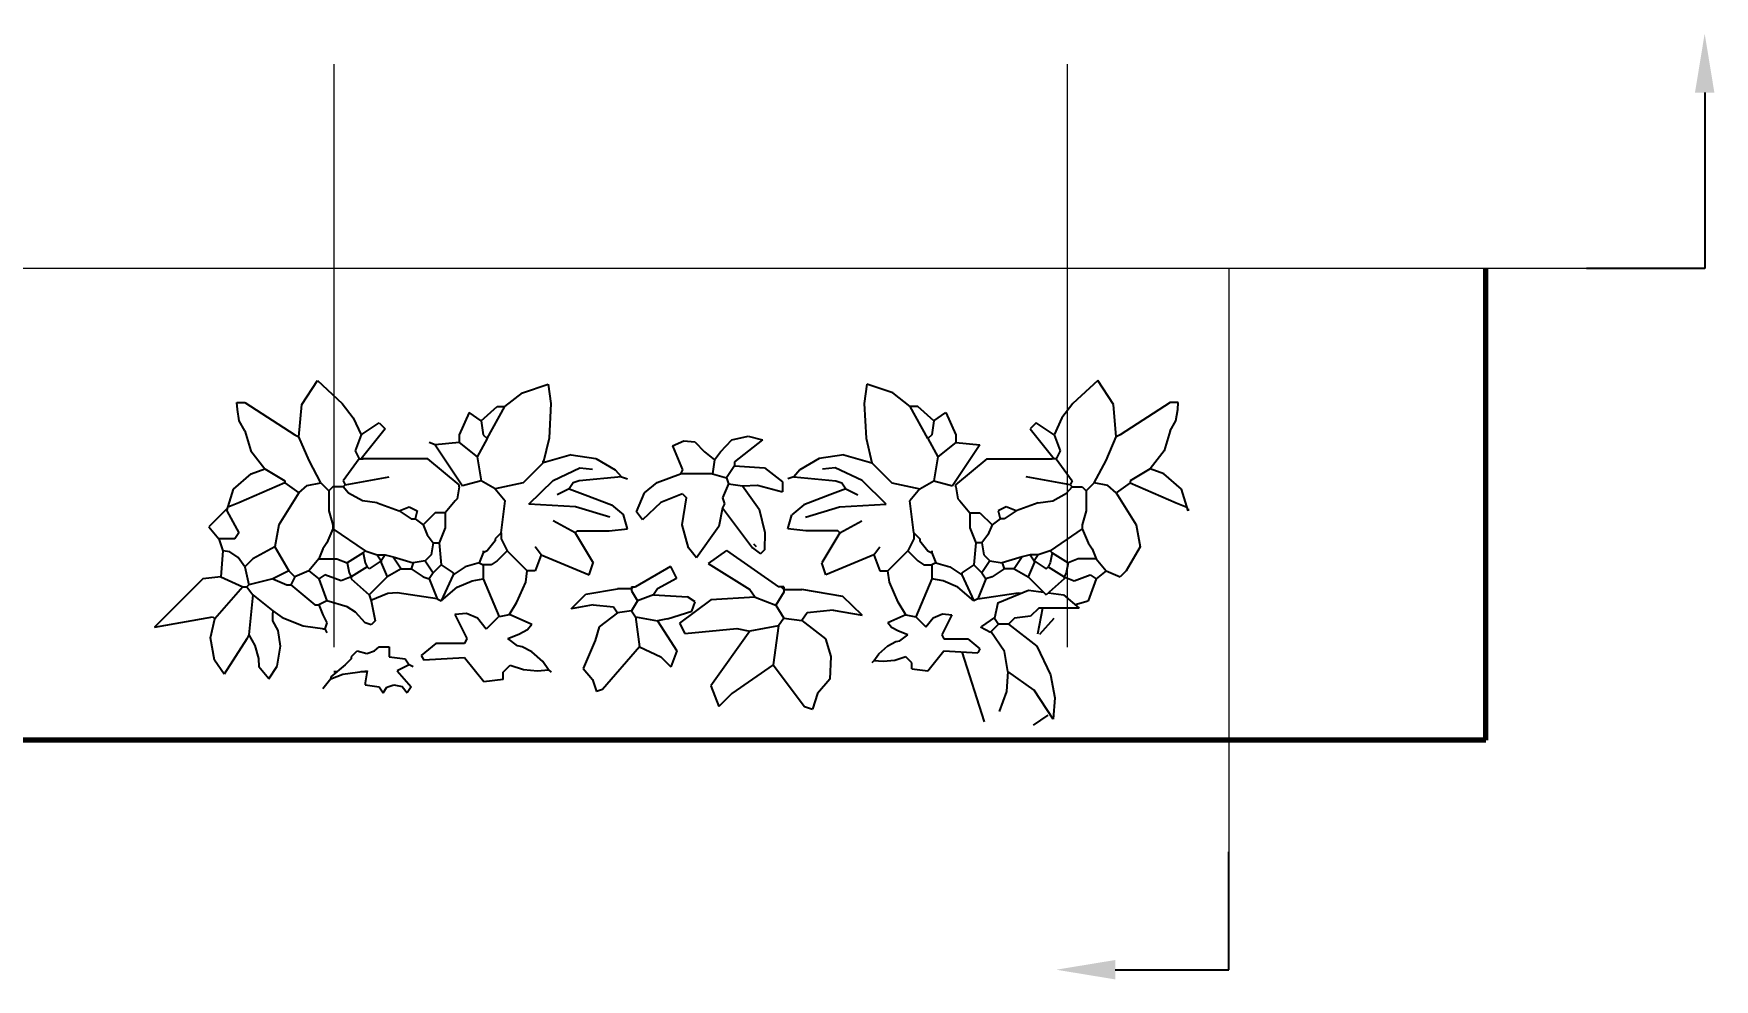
# Model space of a CAD drawing. Header units: inches. Extents: x -1721 to -596, y -6348 to -3031.
# Drawn here: x -654.78 to -649.65, y -3159.21 to -3156.32 of the extents above; entities that cross this region are included whole.
import ezdxf
from ezdxf import colors
from ezdxf.entities.mleader import LeaderData, LeaderLine
from ezdxf.math import Vec2, Vec3

# ---------------------------------------------------------------- set-up
doc = ezdxf.new("R2010")
doc.units = ezdxf.units.IN
doc.header["$MEASUREMENT"] = 0
doc.layers.add('A-FLOR-FTPT', color=6, linetype='Continuous', lineweight=70)
doc.layers.add('linee di sezione', color=3, linetype='Continuous', lineweight=13)
doc.layers.add('VEGETAZIONE', color=94, linetype='Continuous')
doc.styles.get("Standard").update_dxf_attribs({"font": 'Arial.ttf'})

msp = doc.modelspace()

# ---------------------------------------------------------------- linework, layer by layer
at = {"layer": 'A-FLOR-FTPT'}
for q in [(-650.3454, -3157.0372), (-656.2754, -3158.4765)]:
    msp.add_line((-650.3454, -3158.4765), q, dxfattribs=at)
at = {"layer": 'linee di sezione', "lineweight": 13}
for p, q in [((-653.8595, -3156.4136), (-653.8595, -3158.1928)), ((-651.6228, -3156.4136), (-651.6228, -3158.1928)), ((-650.038, -3157.0372), (-659.7554, -3157.0372)), ((-651.1297, -3157.0372), (-651.1297, -3158.8165))]:
    msp.add_line(p, q, dxfattribs=at)
at = {"layer": 'VEGETAZIONE'}
for p, q in [((-653.9576, -3157.4519), (-653.9099, -3157.3784)), ((-653.9099, -3157.3784), (-653.8342, -3157.449)), ((-653.3377, -3157.4578), (-653.2844, -3157.4166)), ((-653.2844, -3157.4166), (-653.2059, -3157.3902)), ((-653.2059, -3157.3902), (-653.1975, -3157.449)), ((-652.2334, -3157.3902), (-652.2418, -3157.449)), ((-652.1549, -3157.4166), (-652.2334, -3157.3902)), ((-652.1016, -3157.4578), (-652.1549, -3157.4166)), ((-651.5294, -3157.3784), (-651.6051, -3157.449)), ((-651.4817, -3157.4519), (-651.5294, -3157.3784)), ((-654.1554, -3157.4462), (-654.1309, -3157.4462)), ((-654.1539, -3157.4666), (-654.1554, -3157.4462)), ((-654.1483, -3157.5018), (-654.1539, -3157.4666)), ((-654.1309, -3157.4462), (-653.9782, -3157.5439)), ((-653.966, -3157.55), (-653.9576, -3157.4519)), ((-653.8342, -3157.449), (-653.8005, -3157.493)), ((-653.4102, -3157.5012), (-653.3613, -3157.4584)), ((-653.3919, -3157.5561), (-653.3377, -3157.4578)), ((-653.3613, -3157.4584), (-653.3369, -3157.4584)), ((-653.1975, -3157.449), (-653.2031, -3157.5547)), ((-652.2418, -3157.449), (-652.2362, -3157.5547)), ((-652.078, -3157.4584), (-652.1024, -3157.4584)), ((-652.0474, -3157.5561), (-652.1016, -3157.4578)), ((-652.0291, -3157.5012), (-652.078, -3157.4584)), ((-651.6051, -3157.449), (-651.6388, -3157.493)), ((-651.4733, -3157.55), (-651.4817, -3157.4519)), ((-651.3083, -3157.4462), (-651.461, -3157.5439)), ((-651.2839, -3157.4462), (-651.3083, -3157.4462)), ((-651.2909, -3157.5018), (-651.2853, -3157.4666)), ((-651.2853, -3157.4666), (-651.2839, -3157.4462)), ((-654.1309, -3157.5317), (-654.1483, -3157.5018)), ((-653.8005, -3157.493), (-653.7767, -3157.5439)), ((-653.7767, -3157.5439), (-653.7217, -3157.5073)), ((-653.7217, -3157.5073), (-653.7034, -3157.5256)), ((-653.4468, -3157.4767), (-653.4774, -3157.5439)), ((-653.4102, -3157.5012), (-653.4468, -3157.4767)), ((-653.4102, -3157.5012), (-653.4041, -3157.5439)), ((-652.0291, -3157.5012), (-652.0352, -3157.5439)), ((-652.0291, -3157.5012), (-651.9924, -3157.4767)), ((-651.9924, -3157.4767), (-651.9619, -3157.5439)), ((-651.7176, -3157.5073), (-651.7359, -3157.5256)), ((-651.6626, -3157.5439), (-651.7176, -3157.5073)), ((-651.6388, -3157.493), (-651.6626, -3157.5439)), ((-651.3083, -3157.5317), (-651.2909, -3157.5018)), ((-654.1309, -3157.5317), (-654.1126, -3157.5928)), ((-653.9782, -3157.5439), (-653.966, -3157.55)), ((-653.9351, -3157.6223), (-653.966, -3157.55)), ((-653.7767, -3157.5439), (-653.795, -3157.5928)), ((-653.7034, -3157.5256), (-653.7767, -3157.6172)), ((-653.5507, -3157.5745), (-653.569, -3157.5683)), ((-653.4774, -3157.5683), (-653.5507, -3157.5745)), ((-653.4774, -3157.5439), (-653.4774, -3157.5683)), ((-653.4774, -3157.5683), (-653.4224, -3157.6111)), ((-653.3919, -3157.5561), (-653.4224, -3157.6111)), ((-653.4041, -3157.5439), (-653.3919, -3157.5561)), ((-653.2031, -3157.5547), (-653.2208, -3157.6294)), ((-652.8266, -3157.5778), (-652.7918, -3157.5631)), ((-652.7918, -3157.5631), (-652.7581, -3157.566)), ((-652.7581, -3157.566), (-652.7289, -3157.5961)), ((-652.68, -3157.5961), (-652.6459, -3157.5601)), ((-652.6459, -3157.5601), (-652.5954, -3157.5484)), ((-652.5518, -3157.5595), (-652.6373, -3157.6267)), ((-652.5954, -3157.5484), (-652.5518, -3157.5595)), ((-652.2362, -3157.5547), (-652.2184, -3157.6294)), ((-652.0352, -3157.5439), (-652.0474, -3157.5561)), ((-652.0474, -3157.5561), (-652.0169, -3157.6111)), ((-651.9619, -3157.5683), (-652.0169, -3157.6111)), ((-651.9619, -3157.5439), (-651.9619, -3157.5683)), ((-651.9619, -3157.5683), (-651.8886, -3157.5745)), ((-651.7359, -3157.5256), (-651.6626, -3157.6172)), ((-651.6626, -3157.5439), (-651.6443, -3157.5928)), ((-651.5041, -3157.6223), (-651.4733, -3157.55)), ((-651.461, -3157.5439), (-651.4733, -3157.55)), ((-651.3083, -3157.5317), (-651.3267, -3157.5928)), ((-654.1126, -3157.5928), (-654.0699, -3157.6478)), ((-653.8988, -3157.6905), (-653.9351, -3157.6223)), ((-653.7828, -3157.6172), (-653.8316, -3157.6844)), ((-653.795, -3157.5928), (-653.7828, -3157.6172)), ((-653.7828, -3157.6172), (-653.7767, -3157.6172)), ((-653.7767, -3157.6172), (-653.7706, -3157.6172)), ((-653.5727, -3157.6172), (-653.7706, -3157.6172)), ((-653.4774, -3157.6966), (-653.5727, -3157.6172)), ((-653.5507, -3157.5745), (-653.467, -3157.6999)), ((-653.4224, -3157.6111), (-653.4102, -3157.6844)), ((-653.1353, -3157.605), (-653.2208, -3157.6294)), ((-653.2208, -3157.6294), (-653.2208, -3157.6233)), ((-653.1353, -3157.605), (-653.06, -3157.6164)), ((-653.06, -3157.6164), (-653.0011, -3157.6517)), ((-652.8266, -3157.5778), (-652.7961, -3157.6511)), ((-652.7289, -3157.5961), (-652.6984, -3157.6206)), ((-652.6984, -3157.6206), (-652.7045, -3157.6633)), ((-652.6984, -3157.6206), (-652.68, -3157.5961)), ((-652.3793, -3157.6164), (-652.4382, -3157.6517)), ((-652.304, -3157.605), (-652.3793, -3157.6164)), ((-652.304, -3157.605), (-652.2184, -3157.6294)), ((-652.2184, -3157.6294), (-652.2184, -3157.6233)), ((-652.0169, -3157.6111), (-652.0291, -3157.6844)), ((-651.8886, -3157.5745), (-651.9723, -3157.6999)), ((-651.9619, -3157.6966), (-651.8666, -3157.6172)), ((-651.8666, -3157.6172), (-651.6687, -3157.6172)), ((-651.6626, -3157.6172), (-651.6687, -3157.6172)), ((-651.6565, -3157.6172), (-651.6626, -3157.6172)), ((-651.6443, -3157.5928), (-651.6565, -3157.6172)), ((-651.6565, -3157.6172), (-651.6076, -3157.6844)), ((-651.5404, -3157.6905), (-651.5041, -3157.6223)), ((-651.3267, -3157.5928), (-651.3694, -3157.6478)), ((-654.1652, -3157.7105), (-654.1119, -3157.6635)), ((-654.1119, -3157.6635), (-654.0699, -3157.6478)), ((-654.0699, -3157.6478), (-654.0088, -3157.6844)), ((-653.8255, -3157.6966), (-653.6911, -3157.6722)), ((-653.2208, -3157.6294), (-653.2819, -3157.6905)), ((-653.191, -3157.6833), (-653.1089, -3157.6455)), ((-652.9826, -3157.6722), (-653.1109, -3157.6844)), ((-653.1089, -3157.6455), (-653.0704, -3157.6494)), ((-653.0011, -3157.6517), (-652.9826, -3157.6722)), ((-652.9826, -3157.6722), (-652.9643, -3157.6783)), ((-652.8731, -3157.6894), (-652.8022, -3157.6633)), ((-652.7961, -3157.6511), (-652.8022, -3157.6633)), ((-652.7045, -3157.6633), (-652.8022, -3157.6633)), ((-652.7045, -3157.6633), (-652.6617, -3157.6755)), ((-652.6373, -3157.6389), (-652.6617, -3157.6755)), ((-652.6617, -3157.6755), (-652.6556, -3157.6939)), ((-652.6373, -3157.6267), (-652.6373, -3157.6389)), ((-652.6373, -3157.6389), (-652.5457, -3157.645)), ((-652.5457, -3157.645), (-652.4907, -3157.6877)), ((-652.4567, -3157.6722), (-652.475, -3157.6783)), ((-652.4382, -3157.6517), (-652.4567, -3157.6722)), ((-652.4567, -3157.6722), (-652.3284, -3157.6844)), ((-652.3303, -3157.6455), (-652.3689, -3157.6494)), ((-652.2483, -3157.6833), (-652.3303, -3157.6455)), ((-652.2184, -3157.6294), (-652.1574, -3157.6905)), ((-651.6137, -3157.6966), (-651.7481, -3157.6722)), ((-651.3694, -3157.6478), (-651.4305, -3157.6844)), ((-651.3274, -3157.6635), (-651.3694, -3157.6478)), ((-651.2741, -3157.7105), (-651.3274, -3157.6635)), ((-654.1859, -3157.776), (-654.1652, -3157.7105)), ((-654.0088, -3157.6905), (-654.1493, -3157.7516)), ((-653.966, -3157.7211), (-654.0271, -3157.8188)), ((-654.0088, -3157.6844), (-654.0088, -3157.6905)), ((-654.0088, -3157.6905), (-653.966, -3157.7211)), ((-653.966, -3157.7211), (-653.9408, -3157.6987)), ((-653.9408, -3157.6987), (-653.8988, -3157.6905)), ((-653.8988, -3157.6905), (-653.8744, -3157.7149)), ((-653.8622, -3157.7027), (-653.8744, -3157.7149)), ((-653.8744, -3157.7149), (-653.8744, -3157.776)), ((-653.8316, -3157.7027), (-653.8622, -3157.7027)), ((-653.8316, -3157.6844), (-653.8255, -3157.6966)), ((-653.8255, -3157.6966), (-653.8316, -3157.7027)), ((-653.8145, -3157.7222), (-653.8316, -3157.7027)), ((-653.7725, -3157.7457), (-653.8145, -3157.7222)), ((-653.4774, -3157.7027), (-653.4835, -3157.7394)), ((-653.4774, -3157.7027), (-653.4774, -3157.6966)), ((-653.4102, -3157.6844), (-653.467, -3157.6999)), ((-653.3674, -3157.7088), (-653.4102, -3157.6844)), ((-653.2819, -3157.6905), (-653.3674, -3157.7088)), ((-653.3674, -3157.7088), (-653.3369, -3157.7455)), ((-653.2643, -3157.7562), (-653.191, -3157.6833)), ((-653.1414, -3157.7088), (-653.1781, -3157.7272)), ((-653.1292, -3157.6905), (-653.1414, -3157.7088)), ((-653.1414, -3157.7088), (-653.0926, -3157.7272)), ((-653.1109, -3157.6844), (-653.1292, -3157.6905)), ((-653.0926, -3157.7272), (-653.0131, -3157.7577)), ((-652.9366, -3157.7794), (-652.9124, -3157.7217)), ((-652.9124, -3157.7217), (-652.8731, -3157.6894)), ((-652.7961, -3157.7244), (-652.8619, -3157.7511)), ((-652.7961, -3157.7244), (-652.7839, -3157.7366)), ((-652.6556, -3157.6939), (-652.6739, -3157.7366)), ((-652.6556, -3157.6939), (-652.6128, -3157.7)), ((-652.6128, -3157.7), (-652.5674, -3157.6982)), ((-652.6128, -3157.7), (-652.5618, -3157.7717)), ((-652.5674, -3157.6982), (-652.4907, -3157.7183)), ((-652.4907, -3157.6877), (-652.4907, -3157.7183)), ((-652.3467, -3157.7272), (-652.4261, -3157.7577)), ((-652.2979, -3157.7088), (-652.3467, -3157.7272)), ((-652.3284, -3157.6844), (-652.3101, -3157.6905)), ((-652.3101, -3157.6905), (-652.2979, -3157.7088)), ((-652.2979, -3157.7088), (-652.2612, -3157.7272)), ((-652.175, -3157.7562), (-652.2483, -3157.6833)), ((-652.1574, -3157.6905), (-652.0718, -3157.7088)), ((-652.0718, -3157.7088), (-652.1024, -3157.7455)), ((-652.0718, -3157.7088), (-652.0291, -3157.6844)), ((-652.0291, -3157.6844), (-651.9723, -3157.6999)), ((-651.9619, -3157.7027), (-651.9619, -3157.6966)), ((-651.9619, -3157.7027), (-651.9558, -3157.7394)), ((-651.6668, -3157.7457), (-651.6247, -3157.7222)), ((-651.6247, -3157.7222), (-651.6076, -3157.7027)), ((-651.6076, -3157.6844), (-651.6137, -3157.6966)), ((-651.6137, -3157.6966), (-651.6076, -3157.7027)), ((-651.6076, -3157.7027), (-651.5771, -3157.7027)), ((-651.5771, -3157.7027), (-651.5649, -3157.7149)), ((-651.5404, -3157.6905), (-651.5649, -3157.7149)), ((-651.5649, -3157.7149), (-651.5649, -3157.776)), ((-651.4985, -3157.6987), (-651.5404, -3157.6905)), ((-651.4733, -3157.7211), (-651.4985, -3157.6987)), ((-651.4305, -3157.6905), (-651.4733, -3157.7211)), ((-651.4733, -3157.7211), (-651.4122, -3157.8188)), ((-651.4305, -3157.6844), (-651.4305, -3157.6905)), ((-651.4305, -3157.6905), (-651.29, -3157.7516)), ((-651.2534, -3157.776), (-651.2741, -3157.7105)), ((-654.1859, -3157.7699), (-654.2409, -3157.8249)), ((-654.1859, -3157.7699), (-654.1859, -3157.776)), ((-654.1859, -3157.776), (-654.1493, -3157.8432)), ((-654.1493, -3157.7516), (-654.1798, -3157.7638)), ((-653.8744, -3157.776), (-653.8622, -3157.8188)), ((-653.7278, -3157.7516), (-653.7725, -3157.7457)), ((-653.7278, -3157.7516), (-653.6606, -3157.776)), ((-653.6606, -3157.776), (-653.6301, -3157.7638)), ((-653.6606, -3157.776), (-653.624, -3157.8005)), ((-653.6301, -3157.7638), (-653.6056, -3157.776)), ((-653.6056, -3157.776), (-653.6117, -3157.8005)), ((-653.4896, -3157.7455), (-653.5201, -3157.7821)), ((-653.4835, -3157.7394), (-653.4896, -3157.7455)), ((-653.3491, -3157.8432), (-653.3369, -3157.7455)), ((-653.1226, -3157.764), (-653.2643, -3157.7562)), ((-653.0182, -3157.7952), (-653.1226, -3157.764)), ((-653.0131, -3157.7577), (-652.9765, -3157.7882)), ((-652.8619, -3157.7511), (-652.9183, -3157.8038)), ((-652.7974, -3157.8187), (-652.7839, -3157.7366)), ((-652.6739, -3157.7672), (-652.6852, -3157.8246)), ((-652.6739, -3157.7366), (-652.6678, -3157.7549)), ((-652.6678, -3157.7549), (-652.6739, -3157.7671)), ((-652.6739, -3157.7671), (-652.5823, -3157.8893)), ((-652.5618, -3157.7717), (-652.5449, -3157.8422)), ((-652.4261, -3157.7577), (-652.4628, -3157.7882)), ((-652.421, -3157.7952), (-652.3167, -3157.764)), ((-652.3167, -3157.764), (-652.175, -3157.7562)), ((-652.0902, -3157.8432), (-652.1024, -3157.7455)), ((-651.9558, -3157.7394), (-651.9497, -3157.7455)), ((-651.9497, -3157.7455), (-651.9191, -3157.7821)), ((-651.8092, -3157.7638), (-651.8336, -3157.776)), ((-651.8336, -3157.776), (-651.8275, -3157.8005)), ((-651.7787, -3157.776), (-651.8153, -3157.8005)), ((-651.7787, -3157.776), (-651.8092, -3157.7638)), ((-651.7115, -3157.7516), (-651.7787, -3157.776)), ((-651.7115, -3157.7516), (-651.6668, -3157.7457)), ((-651.5649, -3157.776), (-651.5771, -3157.8188)), ((-651.29, -3157.7516), (-651.2595, -3157.7638)), ((-651.2534, -3157.7699), (-651.2534, -3157.776)), ((-654.2409, -3157.8249), (-654.2104, -3157.8615)), ((-654.0271, -3157.8188), (-654.0393, -3157.886)), ((-653.8622, -3157.8188), (-653.8622, -3157.831)), ((-653.624, -3157.8005), (-653.6117, -3157.8005)), ((-653.6117, -3157.8005), (-653.5873, -3157.8188)), ((-653.5507, -3157.7821), (-653.5873, -3157.8188)), ((-653.5873, -3157.8188), (-653.5751, -3157.8493)), ((-653.5201, -3157.7821), (-653.5507, -3157.7821)), ((-653.52, -3157.828), (-653.5384, -3157.8738)), ((-653.5201, -3157.7821), (-653.52, -3157.828)), ((-653.1231, -3157.8432), (-653.1903, -3157.8066)), ((-652.9643, -3157.831), (-652.9765, -3157.7882)), ((-652.9183, -3157.8038), (-652.9366, -3157.7794)), ((-652.7778, -3157.8893), (-652.7974, -3157.8187)), ((-652.6852, -3157.8246), (-652.7533, -3157.9199)), ((-652.475, -3157.831), (-652.4628, -3157.7882)), ((-652.3162, -3157.8432), (-652.249, -3157.8066)), ((-651.9191, -3157.7821), (-651.9192, -3157.828)), ((-651.9192, -3157.828), (-651.9008, -3157.8738)), ((-651.9191, -3157.7821), (-651.8886, -3157.7821)), ((-651.8886, -3157.7821), (-651.8519, -3157.8188)), ((-651.8519, -3157.8188), (-651.8642, -3157.8493)), ((-651.8275, -3157.8005), (-651.8519, -3157.8188)), ((-651.8153, -3157.8005), (-651.8275, -3157.8005)), ((-651.5771, -3157.8188), (-651.5771, -3157.831)), ((-651.4122, -3157.8188), (-651.4, -3157.886)), ((-654.2104, -3157.8615), (-654.1981, -3157.8982)), ((-654.1615, -3157.8615), (-654.2104, -3157.8615)), ((-654.1493, -3157.8432), (-654.1615, -3157.8615)), ((-653.8805, -3157.8738), (-653.8927, -3157.8921)), ((-653.8622, -3157.831), (-653.8805, -3157.8738)), ((-653.8622, -3157.831), (-653.7644, -3157.8982)), ((-653.5751, -3157.8493), (-653.5568, -3157.8738)), ((-653.5568, -3157.8738), (-653.5629, -3157.9104)), ((-653.5568, -3157.8738), (-653.5384, -3157.8738)), ((-653.5384, -3157.8738), (-653.5323, -3157.9409)), ((-653.3674, -3157.8676), (-653.3919, -3157.8982)), ((-653.3491, -3157.8432), (-653.3674, -3157.8615)), ((-653.3674, -3157.8615), (-653.3674, -3157.8676)), ((-653.3491, -3157.8432), (-653.3491, -3157.8615)), ((-653.3491, -3157.8615), (-653.3308, -3157.8982)), ((-653.1231, -3157.8432), (-653.117, -3157.8371)), ((-653.1231, -3157.8432), (-653.0681, -3157.9348)), ((-653.117, -3157.8371), (-653.0193, -3157.8371)), ((-653.0193, -3157.8371), (-652.9643, -3157.831)), ((-652.5791, -3157.8775), (-652.5711, -3157.8854)), ((-652.5449, -3157.8422), (-652.5457, -3157.8954)), ((-652.42, -3157.8371), (-652.475, -3157.831)), ((-652.3223, -3157.8371), (-652.42, -3157.8371)), ((-652.3162, -3157.8432), (-652.3712, -3157.9348)), ((-652.3162, -3157.8432), (-652.3223, -3157.8371)), ((-652.0902, -3157.8615), (-652.1085, -3157.8982)), ((-652.0902, -3157.8432), (-652.0718, -3157.8615)), ((-652.0902, -3157.8432), (-652.0902, -3157.8615)), ((-652.0718, -3157.8615), (-652.0718, -3157.8676)), ((-652.0718, -3157.8676), (-652.0474, -3157.8982)), ((-651.9008, -3157.8738), (-651.9069, -3157.9409)), ((-651.8825, -3157.8738), (-651.9008, -3157.8738)), ((-651.8642, -3157.8493), (-651.8825, -3157.8738)), ((-651.8825, -3157.8738), (-651.8764, -3157.9104)), ((-651.5771, -3157.831), (-651.6748, -3157.8982)), ((-651.5771, -3157.831), (-651.5588, -3157.8738)), ((-651.5588, -3157.8738), (-651.5466, -3157.8921)), ((-654.1981, -3157.8982), (-654.2042, -3157.9776)), ((-654.1764, -3157.9015), (-654.1981, -3157.8982)), ((-654.1511, -3157.9191), (-654.1764, -3157.9015)), ((-654.1309, -3157.9471), (-654.1511, -3157.9191)), ((-654.1065, -3157.9226), (-654.1309, -3157.9471)), ((-654.0393, -3157.886), (-654.1065, -3157.9226)), ((-654.0393, -3157.886), (-653.9966, -3157.9593)), ((-653.9049, -3157.9226), (-653.9355, -3157.9593)), ((-653.8927, -3157.8921), (-653.9049, -3157.9226)), ((-653.9049, -3157.9226), (-653.85, -3157.9226)), ((-653.85, -3157.9226), (-653.8194, -3157.9348)), ((-653.7706, -3157.9043), (-653.8194, -3157.9348)), ((-653.7644, -3157.8982), (-653.7706, -3157.9043)), ((-653.7706, -3157.9043), (-653.7644, -3157.9348)), ((-653.7644, -3157.8982), (-653.7278, -3157.9104)), ((-653.7156, -3157.9287), (-653.7522, -3157.9532)), ((-653.7278, -3157.9104), (-653.7034, -3157.9104)), ((-653.7278, -3157.9104), (-653.7156, -3157.9287)), ((-653.7034, -3157.9104), (-653.7156, -3157.9287)), ((-653.7156, -3157.9287), (-653.7156, -3157.9348)), ((-653.7034, -3157.9104), (-653.6789, -3157.9165)), ((-653.6789, -3157.9165), (-653.6178, -3157.9348)), ((-653.6789, -3157.9165), (-653.6545, -3157.9532)), ((-653.5812, -3157.9287), (-653.6178, -3157.9348)), ((-653.5629, -3157.9104), (-653.5812, -3157.9287)), ((-653.5812, -3157.9287), (-653.5568, -3157.9654)), ((-653.4041, -3157.9043), (-653.4163, -3157.9348)), ((-653.3919, -3157.8982), (-653.4041, -3157.9043)), ((-653.4041, -3157.8982), (-653.4041, -3157.9043)), ((-653.3613, -3157.9287), (-653.3796, -3157.9409)), ((-653.3308, -3157.8982), (-653.3613, -3157.9287)), ((-653.3308, -3157.8982), (-653.2697, -3157.9593)), ((-653.2269, -3157.9104), (-653.2453, -3157.886)), ((-653.2269, -3157.9104), (-653.2453, -3157.9593)), ((-653.2269, -3157.9104), (-653.0803, -3157.9715)), ((-652.7533, -3157.9198), (-652.7778, -3157.8893)), ((-652.6619, -3157.897), (-652.7175, -3157.9367)), ((-652.6619, -3157.897), (-652.5031, -3158.0081)), ((-652.5823, -3157.8893), (-652.5579, -3157.9076)), ((-652.5457, -3157.8954), (-652.5579, -3157.9076)), ((-652.2123, -3157.9104), (-652.3589, -3157.9715)), ((-652.2123, -3157.9104), (-652.194, -3157.886)), ((-652.2123, -3157.9104), (-652.194, -3157.9593)), ((-652.1085, -3157.8982), (-652.1696, -3157.9593)), ((-652.1085, -3157.8982), (-652.078, -3157.9287)), ((-652.078, -3157.9287), (-652.0596, -3157.9409)), ((-652.0474, -3157.8982), (-652.0352, -3157.9043)), ((-652.0352, -3157.8982), (-652.0352, -3157.9043)), ((-652.0352, -3157.9043), (-652.023, -3157.9348)), ((-651.8581, -3157.9287), (-651.8825, -3157.9654)), ((-651.8764, -3157.9104), (-651.8581, -3157.9287)), ((-651.8581, -3157.9287), (-651.8214, -3157.9348)), ((-651.7603, -3157.9165), (-651.8214, -3157.9348)), ((-651.7603, -3157.9165), (-651.7848, -3157.9532)), ((-651.7359, -3157.9104), (-651.7603, -3157.9165)), ((-651.7359, -3157.9104), (-651.7237, -3157.9287)), ((-651.7115, -3157.9104), (-651.7359, -3157.9104)), ((-651.7115, -3157.9104), (-651.7237, -3157.9287)), ((-651.7237, -3157.9287), (-651.687, -3157.9532)), ((-651.7237, -3157.9287), (-651.7237, -3157.9348)), ((-651.6748, -3157.8982), (-651.7115, -3157.9104)), ((-651.6748, -3157.8982), (-651.6687, -3157.9043)), ((-651.6687, -3157.9043), (-651.6748, -3157.9348)), ((-651.6687, -3157.9043), (-651.6199, -3157.9348)), ((-651.5893, -3157.9226), (-651.6199, -3157.9348)), ((-651.5343, -3157.9226), (-651.5893, -3157.9226)), ((-651.5466, -3157.8921), (-651.5343, -3157.9226)), ((-651.5343, -3157.9226), (-651.5038, -3157.9593)), ((-651.4, -3157.886), (-651.4427, -3157.9593)), ((-654.2042, -3157.9776), (-654.2592, -3157.9837)), ((-654.2042, -3157.9776), (-654.1371, -3158.0081)), ((-654.1309, -3157.9471), (-654.1187, -3158.002)), ((-653.9966, -3157.9593), (-654.0454, -3157.9837)), ((-653.9966, -3157.9593), (-653.9782, -3157.9776)), ((-653.9782, -3157.9776), (-653.9905, -3158.002)), ((-653.9355, -3157.9593), (-653.9782, -3157.9776)), ((-653.9355, -3157.9593), (-653.9049, -3157.9837)), ((-653.8866, -3157.9715), (-653.9049, -3157.9837)), ((-653.8377, -3157.9898), (-653.8866, -3157.9715)), ((-653.8072, -3157.9776), (-653.8377, -3157.9898)), ((-653.8194, -3157.9348), (-653.8133, -3157.9654)), ((-653.8133, -3157.9654), (-653.8072, -3157.9776)), ((-653.7583, -3157.9471), (-653.8072, -3157.9776)), ((-653.8072, -3157.9776), (-653.8072, -3157.9837)), ((-653.7644, -3157.9348), (-653.7583, -3157.9471)), ((-653.7522, -3157.9532), (-653.7583, -3157.9471)), ((-653.6973, -3157.9776), (-653.7522, -3158.0326)), ((-653.7156, -3157.9348), (-653.6973, -3157.9776)), ((-653.6545, -3157.9532), (-653.6973, -3157.9776)), ((-653.6545, -3157.9532), (-653.624, -3157.9532)), ((-653.6178, -3157.9348), (-653.624, -3157.9532)), ((-653.624, -3157.9532), (-653.5873, -3157.9776)), ((-653.5873, -3157.9776), (-653.569, -3157.9837)), ((-653.5568, -3157.9654), (-653.569, -3157.9837)), ((-653.5323, -3157.9409), (-653.5568, -3157.9654)), ((-653.5323, -3157.9409), (-653.4957, -3157.9654)), ((-653.4957, -3157.9715), (-653.5323, -3158.0509)), ((-653.459, -3157.9471), (-653.4957, -3157.9715)), ((-653.4957, -3157.9654), (-653.4957, -3157.9715)), ((-653.4163, -3157.9348), (-653.459, -3157.9471)), ((-653.4163, -3157.9348), (-653.4041, -3157.9409)), ((-653.4041, -3157.9409), (-653.4041, -3157.9837)), ((-653.3796, -3157.9409), (-653.4041, -3157.9409)), ((-653.2743, -3157.9943), (-653.2697, -3157.9593)), ((-653.2453, -3157.9593), (-653.2697, -3157.9593)), ((-653.0803, -3157.9715), (-653.0681, -3157.9348)), ((-652.8323, -3157.9462), (-652.9398, -3158.0081)), ((-652.8142, -3157.9823), (-652.8727, -3158.0142)), ((-652.8323, -3157.9462), (-652.8142, -3157.9823)), ((-652.7175, -3157.9367), (-652.5904, -3158.0161)), ((-652.3589, -3157.9715), (-652.3712, -3157.9348)), ((-652.194, -3157.9593), (-652.1696, -3157.9593)), ((-652.165, -3157.9943), (-652.1696, -3157.9593)), ((-652.0596, -3157.9409), (-652.0352, -3157.9409)), ((-652.023, -3157.9348), (-652.0352, -3157.9409)), ((-652.0352, -3157.9409), (-652.0352, -3157.9837)), ((-652.023, -3157.9348), (-651.9802, -3157.9471)), ((-651.9802, -3157.9471), (-651.9436, -3157.9715)), ((-651.9069, -3157.9409), (-651.9436, -3157.9654)), ((-651.9436, -3157.9654), (-651.9436, -3157.9715)), ((-651.9436, -3157.9715), (-651.9069, -3158.0509)), ((-651.9069, -3157.9409), (-651.8825, -3157.9654)), ((-651.8825, -3157.9654), (-651.8703, -3157.9837)), ((-651.8519, -3157.9776), (-651.8703, -3157.9837)), ((-651.8153, -3157.9532), (-651.8519, -3157.9776)), ((-651.8214, -3157.9348), (-651.8153, -3157.9532)), ((-651.7848, -3157.9532), (-651.8153, -3157.9532)), ((-651.7848, -3157.9532), (-651.742, -3157.9776)), ((-651.7237, -3157.9348), (-651.742, -3157.9776)), ((-651.742, -3157.9776), (-651.687, -3158.0326)), ((-651.687, -3157.9532), (-651.6809, -3157.9471)), ((-651.6748, -3157.9348), (-651.6809, -3157.9471)), ((-651.6809, -3157.9471), (-651.6321, -3157.9776)), ((-651.626, -3157.9654), (-651.6321, -3157.9776)), ((-651.6321, -3157.9776), (-651.6015, -3157.9898)), ((-651.6321, -3157.9776), (-651.6321, -3157.9837)), ((-651.6199, -3157.9348), (-651.626, -3157.9654)), ((-651.6015, -3157.9898), (-651.5527, -3157.9715)), ((-651.5527, -3157.9715), (-651.5343, -3157.9837)), ((-651.5038, -3157.9593), (-651.5343, -3157.9837)), ((-651.5038, -3157.9593), (-651.461, -3157.9776)), ((-651.4427, -3157.9593), (-651.461, -3157.9776)), ((-654.2592, -3157.9837), (-654.4067, -3158.1312)), ((-654.1371, -3158.0081), (-654.2226, -3158.1059)), ((-654.1371, -3158.0081), (-654.1248, -3158.0081)), ((-654.1187, -3158.002), (-654.1248, -3158.0081)), ((-654.1248, -3158.0081), (-654.1065, -3158.0326)), ((-654.0454, -3157.9837), (-654.1187, -3158.002)), ((-654.1065, -3158.0326), (-654.1187, -3158.1547)), ((-654.1065, -3158.0326), (-654.0454, -3158.0814)), ((-654.0454, -3157.9837), (-654.0027, -3158.002)), ((-654.0027, -3158.002), (-653.9905, -3158.002)), ((-653.9905, -3158.002), (-653.9172, -3158.0631)), ((-653.9049, -3157.9837), (-653.8805, -3158.0509)), ((-653.8072, -3157.9837), (-653.7522, -3158.0326)), ((-653.7522, -3158.0326), (-653.7461, -3158.0509)), ((-653.6944, -3158.0288), (-653.7466, -3158.0496)), ((-653.6667, -3158.0265), (-653.6944, -3158.0288)), ((-653.5446, -3158.0448), (-653.6667, -3158.0265)), ((-653.569, -3157.9837), (-653.5446, -3158.0448)), ((-653.5323, -3158.0509), (-653.483, -3158.0096)), ((-653.483, -3158.0096), (-653.4381, -3157.9896)), ((-653.4381, -3157.9896), (-653.4041, -3157.9837)), ((-653.4041, -3157.9837), (-653.3552, -3158.0997)), ((-653.3012, -3158.0555), (-653.2743, -3157.9943)), ((-653.1357, -3158.0749), (-653.0909, -3158.0308)), ((-653.0909, -3158.0308), (-652.9948, -3158.0142)), ((-652.9521, -3158.0142), (-652.9948, -3158.0142)), ((-652.946, -3158.0081), (-652.9521, -3158.0142)), ((-652.9521, -3158.0081), (-652.9521, -3158.0142)), ((-652.9521, -3158.0081), (-652.946, -3158.0081)), ((-652.9521, -3158.0142), (-652.9521, -3158.0203)), ((-652.9521, -3158.0203), (-652.9337, -3158.0509)), ((-652.946, -3158.0081), (-652.9398, -3158.0081)), ((-652.8849, -3158.0326), (-652.9337, -3158.0509)), ((-652.8727, -3158.0142), (-652.8849, -3158.0326)), ((-652.8849, -3158.0326), (-652.781, -3158.0387)), ((-652.5904, -3158.0161), (-652.5746, -3158.0399)), ((-652.4872, -3158.024), (-652.511, -3158.0637)), ((-652.4951, -3158.0081), (-652.5031, -3158.0081)), ((-652.4951, -3158.0081), (-652.4872, -3158.0161)), ((-652.4872, -3158.0081), (-652.4951, -3158.0081)), ((-652.4872, -3158.0081), (-652.4872, -3158.0161)), ((-652.4872, -3158.0161), (-652.4316, -3158.0161)), ((-652.4872, -3158.0161), (-652.4872, -3158.024)), ((-652.3068, -3158.0376), (-652.4316, -3158.0161)), ((-652.138, -3158.0555), (-652.165, -3157.9943)), ((-652.0352, -3157.9837), (-652.0841, -3158.0997)), ((-652.0012, -3157.9896), (-652.0352, -3157.9837)), ((-651.9563, -3158.0096), (-652.0012, -3157.9896)), ((-651.9069, -3158.0509), (-651.9563, -3158.0096)), ((-651.8703, -3157.9837), (-651.8947, -3158.0448)), ((-651.8947, -3158.0448), (-651.7725, -3158.0265)), ((-651.8338, -3158.0573), (-651.741, -3158.0185)), ((-651.7725, -3158.0265), (-651.7622, -3158.0273)), ((-651.741, -3158.0185), (-651.6951, -3158.0245)), ((-651.6321, -3157.9837), (-651.687, -3158.0326)), ((-651.6801, -3158.0264), (-651.6336, -3158.0325)), ((-651.6336, -3158.0325), (-651.5865, -3158.0729)), ((-651.5343, -3157.9837), (-651.5588, -3158.0509)), ((-654.0454, -3158.0814), (-654.0169, -3158.102)), ((-654.0454, -3158.0814), (-654.0454, -3158.0875)), ((-653.9172, -3158.0631), (-653.9049, -3158.0631)), ((-653.8805, -3158.0509), (-653.9049, -3158.0631)), ((-653.9049, -3158.0631), (-653.8927, -3158.0936)), ((-653.8186, -3158.0692), (-653.8805, -3158.0509)), ((-653.7936, -3158.0856), (-653.8186, -3158.0692)), ((-653.7644, -3158.1181), (-653.7936, -3158.0856)), ((-653.7461, -3158.0509), (-653.7339, -3158.112)), ((-653.5446, -3158.0448), (-653.5323, -3158.0509)), ((-653.3247, -3158.0936), (-653.3012, -3158.0555)), ((-653.0681, -3158.0631), (-653.1357, -3158.0749)), ((-653.0681, -3158.0631), (-653.007, -3158.0692)), ((-653.007, -3158.0692), (-652.9948, -3158.0875)), ((-652.9521, -3158.0814), (-652.9948, -3158.0875)), ((-652.9337, -3158.0509), (-652.9521, -3158.0814)), ((-652.9521, -3158.0814), (-652.9398, -3158.0997)), ((-652.8421, -3158.1059), (-652.7675, -3158.0827)), ((-652.7095, -3158.0478), (-652.8048, -3158.1193)), ((-652.7574, -3158.0535), (-652.781, -3158.0387)), ((-652.7675, -3158.0827), (-652.7574, -3158.0535)), ((-652.5746, -3158.0399), (-652.7095, -3158.0478)), ((-652.5746, -3158.0399), (-652.511, -3158.0637)), ((-652.511, -3158.0637), (-652.4872, -3158.1034)), ((-652.3363, -3158.0796), (-652.4157, -3158.0875)), ((-652.3363, -3158.0796), (-652.2484, -3158.0949)), ((-652.2484, -3158.0949), (-652.3068, -3158.0376)), ((-652.1146, -3158.0936), (-652.138, -3158.0555)), ((-651.8947, -3158.0448), (-651.9069, -3158.0509)), ((-651.8338, -3158.0573), (-651.844, -3158.1035)), ((-651.7096, -3158.0729), (-651.7341, -3158.0974)), ((-651.6975, -3158.0729), (-651.7136, -3158.1531)), ((-651.5863, -3158.0729), (-651.7096, -3158.0729)), ((-651.5984, -3158.0626), (-651.5588, -3158.0509)), ((-654.4067, -3158.1312), (-654.2287, -3158.0997)), ((-654.236, -3158.1643), (-654.2226, -3158.1059)), ((-654.2287, -3158.0997), (-654.2226, -3158.1059)), ((-654.0454, -3158.112), (-654.0454, -3158.0875)), ((-654.0294, -3158.1414), (-654.0454, -3158.112)), ((-654.0169, -3158.102), (-653.9532, -3158.1272)), ((-653.9532, -3158.1272), (-653.8866, -3158.1364)), ((-653.8927, -3158.0936), (-653.8805, -3158.1181)), ((-653.8927, -3158.1364), (-653.8866, -3158.1364)), ((-653.8805, -3158.1181), (-653.8866, -3158.1364)), ((-653.8866, -3158.1364), (-653.8805, -3158.1486)), ((-653.7461, -3158.1242), (-653.7644, -3158.1181)), ((-653.7339, -3158.112), (-653.7461, -3158.1242)), ((-653.4551, -3158.0895), (-653.4902, -3158.093)), ((-653.4902, -3158.093), (-653.4535, -3158.1663)), ((-653.4214, -3158.1036), (-653.4551, -3158.0895)), ((-653.3949, -3158.137), (-653.4214, -3158.1036)), ((-653.3583, -3158.1004), (-653.3949, -3158.137)), ((-653.3247, -3158.0936), (-653.3552, -3158.0997)), ((-653.3216, -3158.093), (-653.2556, -3158.1223)), ((-653.2693, -3158.1389), (-653.2556, -3158.1223)), ((-653.0498, -3158.1303), (-653.0628, -3158.1718)), ((-652.9948, -3158.0875), (-653.0498, -3158.1303)), ((-652.9398, -3158.0997), (-652.8727, -3158.112)), ((-652.9398, -3158.0997), (-652.9276, -3158.1914)), ((-652.8421, -3158.1059), (-652.8727, -3158.112)), ((-652.8727, -3158.112), (-652.8136, -3158.2032)), ((-652.8048, -3158.1193), (-652.789, -3158.1511)), ((-652.789, -3158.1511), (-652.6301, -3158.1352)), ((-652.6301, -3158.1352), (-652.5904, -3158.1431)), ((-652.5031, -3158.1272), (-652.5904, -3158.1431)), ((-652.5031, -3158.1272), (-652.519, -3158.2463)), ((-652.4872, -3158.1034), (-652.5031, -3158.1272)), ((-652.4872, -3158.1034), (-652.4316, -3158.1114)), ((-652.4157, -3158.0875), (-652.4316, -3158.1114)), ((-652.4316, -3158.1114), (-652.3602, -3158.1669)), ((-652.1146, -3158.0936), (-652.1696, -3158.1181)), ((-652.1582, -3158.1319), (-652.1696, -3158.1181)), ((-652.1369, -3158.1436), (-652.1582, -3158.1319)), ((-652.1146, -3158.0936), (-652.0841, -3158.0997)), ((-652.0841, -3158.0997), (-652.0535, -3158.1303)), ((-652.0535, -3158.1303), (-652.0314, -3158.1025)), ((-652.0314, -3158.1025), (-652.0034, -3158.0907)), ((-651.9741, -3158.0936), (-652.0047, -3158.1547)), ((-652.0034, -3158.0907), (-651.9741, -3158.0936)), ((-651.8873, -3158.1307), (-651.8562, -3158.1462)), ((-651.8832, -3158.1296), (-651.8429, -3158.1014)), ((-651.8562, -3158.1462), (-651.8318, -3158.1218)), ((-651.844, -3158.1035), (-651.8318, -3158.1218)), ((-651.8013, -3158.1218), (-651.8318, -3158.1218)), ((-651.7829, -3158.1035), (-651.8013, -3158.1218)), ((-651.8013, -3158.1218), (-651.7157, -3158.189)), ((-651.7341, -3158.0974), (-651.7829, -3158.1035)), ((-651.7063, -3158.1531), (-651.6625, -3158.1043)), ((-654.2235, -3158.2321), (-654.236, -3158.1643)), ((-654.1248, -3158.1669), (-654.1946, -3158.2748)), ((-654.1187, -3158.1547), (-654.1248, -3158.1669)), ((-654.1187, -3158.1547), (-654.1003, -3158.1873)), ((-654.1003, -3158.1873), (-654.0899, -3158.2266)), ((-654.0221, -3158.1895), (-654.0294, -3158.1414)), ((-653.5488, -3158.181), (-653.5928, -3158.2177)), ((-653.4609, -3158.181), (-653.5488, -3158.181)), ((-653.4535, -3158.1663), (-653.4609, -3158.181)), ((-653.3289, -3158.1663), (-653.2948, -3158.153)), ((-653.2996, -3158.1883), (-653.3289, -3158.1663)), ((-653.2854, -3158.1911), (-653.2996, -3158.1883)), ((-653.2948, -3158.153), (-653.2693, -3158.1389)), ((-653.0628, -3158.1718), (-653.0995, -3158.257)), ((-652.5904, -3158.1431), (-652.7095, -3158.3099)), ((-652.3602, -3158.1669), (-652.3432, -3158.2209)), ((-652.1975, -3158.213), (-652.1694, -3158.1883)), ((-652.1694, -3158.1883), (-652.1448, -3158.1753)), ((-652.1448, -3158.1753), (-652.1329, -3158.173)), ((-652.1085, -3158.1547), (-652.1369, -3158.1436)), ((-652.1329, -3158.173), (-652.1085, -3158.1547)), ((-652.0047, -3158.1547), (-651.9985, -3158.1669)), ((-651.9985, -3158.1669), (-651.9252, -3158.1669)), ((-651.9252, -3158.1669), (-651.8886, -3158.1975)), ((-651.8137, -3158.206), (-651.8552, -3158.1449)), ((-654.1946, -3158.2748), (-654.2235, -3158.2321)), ((-654.0899, -3158.2266), (-654.0882, -3158.2525)), ((-654.0325, -3158.2507), (-654.0221, -3158.1895)), ((-653.8072, -3158.228), (-653.8255, -3158.2463)), ((-653.8011, -3158.2158), (-653.8072, -3158.2219)), ((-653.8072, -3158.2219), (-653.8072, -3158.228)), ((-653.8011, -3158.2158), (-653.7889, -3158.2036)), ((-653.7889, -3158.2036), (-653.7591, -3158.2113)), ((-653.7591, -3158.2113), (-653.7351, -3158.2037)), ((-653.7351, -3158.2037), (-653.7217, -3158.1914)), ((-653.7217, -3158.1914), (-653.6911, -3158.1914)), ((-653.6911, -3158.1914), (-653.6911, -3158.2219)), ((-653.6911, -3158.2219), (-653.6423, -3158.228)), ((-653.6423, -3158.228), (-653.6301, -3158.2463)), ((-653.5928, -3158.2177), (-653.5855, -3158.2323)), ((-653.4609, -3158.225), (-653.5855, -3158.2323)), ((-653.4022, -3158.2983), (-653.4609, -3158.225)), ((-653.2558, -3158.2066), (-653.2854, -3158.1911)), ((-653.2221, -3158.2362), (-653.2558, -3158.2066)), ((-653.2043, -3158.2616), (-653.2221, -3158.2362)), ((-652.9276, -3158.1914), (-653.0405, -3158.3214)), ((-652.9276, -3158.1914), (-652.8625, -3158.2215)), ((-652.8625, -3158.2215), (-652.8319, -3158.2521)), ((-652.8136, -3158.2032), (-652.8319, -3158.2521)), ((-652.3432, -3158.2209), (-652.3469, -3158.2897)), ((-652.2123, -3158.2341), (-652.2184, -3158.2402)), ((-652.2123, -3158.2341), (-652.1975, -3158.213)), ((-652.184, -3158.2365), (-652.2123, -3158.2341)), ((-652.1481, -3158.2329), (-652.184, -3158.2365)), ((-652.1146, -3158.2219), (-652.1481, -3158.2329)), ((-652.0963, -3158.2402), (-652.1146, -3158.2219)), ((-652.0474, -3158.2647), (-651.9985, -3158.2036)), ((-651.9985, -3158.2036), (-651.8947, -3158.2097)), ((-651.8752, -3158.4201), (-651.943, -3158.2069)), ((-651.8886, -3158.1975), (-651.8947, -3158.2097)), ((-651.8037, -3158.267), (-651.8137, -3158.206)), ((-651.7157, -3158.189), (-651.6739, -3158.2763)), ((-654.0576, -3158.2891), (-654.0882, -3158.2525)), ((-654.0576, -3158.2891), (-654.0325, -3158.2507)), ((-653.8683, -3158.2891), (-653.8927, -3158.3196)), ((-653.8255, -3158.2463), (-653.8683, -3158.283)), ((-653.8683, -3158.2891), (-653.8322, -3158.2747)), ((-653.8683, -3158.283), (-653.8683, -3158.2891)), ((-653.8322, -3158.2747), (-653.7873, -3158.2682)), ((-653.7873, -3158.2682), (-653.7583, -3158.2647)), ((-653.7583, -3158.2647), (-653.7644, -3158.3013)), ((-653.6301, -3158.2463), (-653.6667, -3158.2647)), ((-653.6667, -3158.2647), (-653.624, -3158.3135)), ((-653.6178, -3158.2525), (-653.6301, -3158.2463)), ((-653.3436, -3158.2909), (-653.4022, -3158.2983)), ((-653.3436, -3158.269), (-653.3216, -3158.247)), ((-653.3436, -3158.2909), (-653.3436, -3158.269)), ((-653.3216, -3158.247), (-653.2814, -3158.2602)), ((-653.2814, -3158.2602), (-653.2383, -3158.2644)), ((-653.2383, -3158.2644), (-653.2043, -3158.2616)), ((-653.2043, -3158.2616), (-653.197, -3158.269)), ((-653.0995, -3158.257), (-653.071, -3158.2909)), ((-653.071, -3158.2909), (-653.0588, -3158.3275)), ((-652.519, -3158.2463), (-652.646, -3158.3337)), ((-652.519, -3158.2463), (-652.4237, -3158.3734)), ((-652.3469, -3158.2897), (-652.384, -3158.3337)), ((-652.0963, -3158.2586), (-652.0963, -3158.2402)), ((-652.0963, -3158.2586), (-652.0474, -3158.2647)), ((-651.8037, -3158.267), (-651.8081, -3158.3279)), ((-651.7231, -3158.3232), (-651.8037, -3158.267)), ((-651.6739, -3158.2763), (-651.6604, -3158.3467)), ((-653.7644, -3158.3013), (-653.7644, -3158.3074)), ((-653.7644, -3158.3074), (-653.7217, -3158.3135)), ((-653.7217, -3158.3135), (-653.7095, -3158.3319)), ((-653.7095, -3158.3319), (-653.6976, -3158.3141)), ((-653.6976, -3158.3141), (-653.6767, -3158.3075)), ((-653.6767, -3158.3075), (-653.6516, -3158.3119)), ((-653.6516, -3158.3119), (-653.6362, -3158.3319)), ((-653.624, -3158.3135), (-653.6362, -3158.3319)), ((-653.0405, -3158.3214), (-653.0588, -3158.3275)), ((-652.7095, -3158.3099), (-652.6857, -3158.3734)), ((-652.646, -3158.3337), (-652.6857, -3158.3734)), ((-652.384, -3158.3337), (-652.3999, -3158.3813)), ((-651.8081, -3158.3279), (-651.8305, -3158.3889)), ((-651.6649, -3158.4123), (-651.7231, -3158.3232)), ((-652.4237, -3158.3734), (-652.3999, -3158.3813)), ((-651.6604, -3158.3467), (-651.6649, -3158.4123)), ((-651.6818, -3158.3995), (-651.7264, -3158.4307))]:
    msp.add_line(p, q, dxfattribs=at)
at = {"layer": 'VEGETAZIONE', "ltscale": 0.05}
for p, q in [((-653.8595, -3158.267), (-653.8496, -3158.267)), ((-653.7772, -3158.267), (-653.7587, -3158.267))]:
    msp.add_line(p, q, dxfattribs=at)
at = {"layer": 'VEGETAZIONE'}
for centre, start, end in [((-653.5727, -3157.6172), 49.844, 89.647), ((-651.8666, -3157.6172), 90.353, 130.156), ((-651.8338, -3158.0573), 112.4667, 167.1957)]:
    msp.add_arc(centre, 0.000000764, start, end, dxfattribs=at)

# ---------------------------------------------------------------- leaders
at = {"layer": 'linee di sezione', "lineweight": 13}
ml = msp.add_multileader_mtext('Standard', dxfattribs=at)
ml.set_content('', color=256)
ml.set_leader_properties()
ml.build(insert=Vec2(0, 0))
ml.multileader.update_dxf_attribs({"dogleg_length": 0.36, "arrow_head_size": 0.18})
ctx = ml.context
ctx.base_point, ctx.char_height, ctx.arrow_head_size, ctx.landing_gap_size, ctx.plane_origin, ctx.plane_x_axis, ctx.plane_y_axis = Vec3(-650.038, -3157.0372), 0.18, 0.18, 0.09, Vec3(-649.678, -3156.3201), Vec3(-1, 0), Vec3(0, -1)
notes = []
notes.append((ctx, [(0, (1, 1, 0), (-649.678, -3157.0372), (-1, 0), 0.36, [(0, [(-649.678, -3156.3201)], 0, [])])]))
ctx.mtext.insert, ctx.mtext.text_direction, ctx.mtext.rotation, ctx.mtext.flow_direction = Vec3(-650.128, -3157.1272), Vec3(-1, 0), 3.141593, 5
ml = msp.add_multileader_mtext('Standard', dxfattribs=at)
ml.set_content('', color=256)
ml.set_leader_properties()
ml.build(insert=Vec2(0, 0))
ml.multileader.update_dxf_attribs({"dogleg_length": 0.36, "arrow_head_size": 0.18})
ctx = ml.context
ctx.base_point, ctx.char_height, ctx.arrow_head_size, ctx.landing_gap_size, ctx.plane_origin, ctx.plane_x_axis, ctx.plane_y_axis = Vec3(-651.1297, -3158.6365), 0.18, 0.18, 0.09, Vec3(-651.6561, -3159.1765), Vec3(0, -1), Vec3(1, 0)
ctx.text_align_type = 2
notes.append((ctx, [(0, (1, 1, 0), (-651.1297, -3159.1765), (0, 1), 0.36, [(0, [(-651.6561, -3159.1765)], 0, [])])]))
ctx.mtext.insert, ctx.mtext.text_direction, ctx.mtext.rotation, ctx.mtext.alignment, ctx.mtext.flow_direction = Vec3(-651.0397, -3158.7265), Vec3(0, -1), 4.712389, 3, 5
for ctx, leaders in notes:
    for number, flags, end, landing, length, lines in leaders:
        leader = LeaderData()
        leader.index, (leader.has_last_leader_line, leader.has_dogleg_vector, leader.attachment_direction) = number, flags
        leader.last_leader_point, leader.dogleg_vector, leader.dogleg_length = Vec3(end), Vec3(landing), length
        for number, points, colour, breaks in lines:
            line = LeaderLine()
            line.index, line.vertices, line.color, line.breaks = number, Vec3.list(points), colors.encode_raw_color(colour), breaks
            leader.lines.append(line)
        ctx.leaders.append(leader)

doc.saveas('drawing.dxf')
